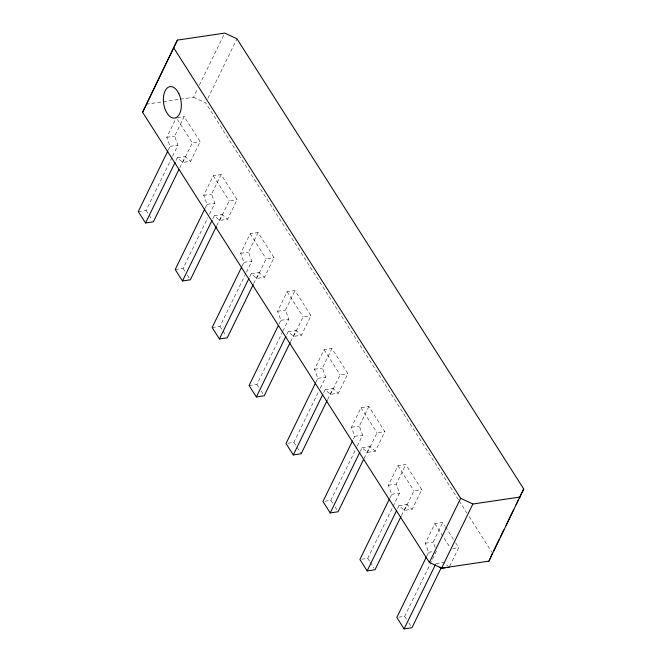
<?xml version="1.0" encoding="UTF-8"?>
<svg xmlns="http://www.w3.org/2000/svg" width="662" height="662" viewBox="0 0 662 662"><rect width="100%" height="100%" fill="white"/><g stroke="black" fill="none" stroke-linecap="round" stroke-linejoin="round"><path stroke-width="0.5" stroke-dasharray="3.31 2.48" d="M168.289 150.026L170.084 146.352L166.783 137.332L176.324 117.762M180.362 99.176L193.47 97.231L197.549 88.865M199.361 85.15L223.839 34.962M172.559 156.215L177.937 145.185L174.636 136.165L184.177 116.603L200.172 141.709L190.631 161.28L182.778 162.438L177.358 157.763L175.562 161.437M138.275 211.575L146.128 210.408L172.112 157.134M207.951 98.274L236.963 38.785M179.832 167.627L185.203 156.604L190.631 161.28M182.778 162.438L192.319 142.876L200.172 141.709M205.228 208.017L207.024 204.343L203.714 195.315L213.263 175.753L221.116 174.586L237.112 199.701L227.562 219.263L219.718 220.429L214.289 215.754L212.502 219.428M209.498 214.198L214.869 203.176L211.567 194.156L221.116 174.586M175.207 269.558L183.06 268.4L207.703 217.872M216.764 225.618L222.142 214.587L227.562 219.263M219.718 220.429L229.259 200.859L237.112 199.701M242.168 266L243.955 262.326L240.654 253.306L250.195 233.736L258.048 232.577L274.043 257.683L264.502 277.254L256.649 278.412L251.229 273.737L249.433 277.419M246.43 272.19L251.808 261.167L248.507 252.139L258.048 232.577M212.146 327.549L219.999 326.383L245.983 273.108M253.703 283.601L259.082 272.578L264.502 277.254M256.649 278.412L266.19 258.85L274.043 257.683M279.099 323.991L280.895 320.317L277.593 311.289L287.134 291.727L294.987 290.56L310.983 315.675L301.442 335.237L293.589 336.404L288.16 331.728L286.373 335.402M282.922 331.091L288.748 319.15L285.446 310.13L294.987 290.56M249.086 385.532L256.93 384.374L282.475 332.01M290.643 341.592L296.013 330.561L301.442 335.237M293.589 336.404L303.13 316.833L310.983 315.675M316.039 381.974L317.826 378.3L314.524 369.28L324.074 349.71L331.919 348.551L347.914 373.658L338.373 393.228L330.52 394.395L325.1 389.719L323.304 393.393M320.3 388.164L325.679 377.141L322.377 368.113L331.919 348.551M287.978 443.234L293.87 442.357L318.513 391.838M327.574 399.575L332.953 388.553L338.373 393.228M330.52 394.395L340.069 374.824L347.914 373.658M353.425 439.047L354.766 436.291L351.464 427.263L361.005 407.701L368.858 406.534L384.854 431.649L375.313 451.219L367.46 452.378L362.04 447.702L360.244 451.376M357.24 446.147L362.619 435.124L359.317 426.105L368.858 406.534M324.918 501.217L330.81 500.348L356.793 447.065M364.067 458.485L369.892 446.544L375.313 451.219M367.46 452.378L377.001 432.816L384.854 431.649M389.91 497.948L391.705 494.274L388.404 485.254L397.945 465.684L405.798 464.525L421.793 489.64L412.244 509.202L404.399 510.369L398.971 505.694L397.183 509.368M361.857 559.208L367.741 558.331L399.55 493.116L396.248 484.088L405.798 464.525M401.445 515.549L406.824 504.527L412.244 509.202M404.399 510.369L413.94 490.799L421.793 489.64M426.849 555.939L428.637 552.265L425.335 543.237L434.876 523.675L442.729 522.508L444.938 525.976M435.166 547.491L433.188 542.079L442.729 522.508M398.789 617.191L404.681 616.322L436.49 551.098M449.614 566.3L458.725 547.623L454.314 540.697M146.095 104.248L179.352 99.325M177.308 117.613L184.177 116.603M166.783 137.332L174.636 136.165M170.084 146.352L177.937 145.185M177.358 157.763L185.203 156.604M203.714 195.315L211.567 194.156M207.024 204.343L214.869 203.176M214.289 215.754L222.142 214.587M240.654 253.306L248.507 252.139M243.955 262.326L251.808 261.167M251.229 273.737L259.082 272.578M277.593 311.289L285.446 310.13M280.895 320.317L288.748 319.15M288.16 331.728L296.013 330.561M314.524 369.28L322.377 368.113M317.826 378.3L325.679 377.141M325.1 389.719L332.953 388.553M351.464 427.263L359.317 426.105M354.766 436.291L362.619 435.124M362.04 447.702L369.892 446.544M388.404 485.254L396.248 484.088M391.705 494.274L399.55 493.116M398.971 505.694L406.824 504.527M425.335 543.237L433.188 542.079M452.841 548.492L458.725 547.623M428.637 552.265L432.567 551.686M435.91 563.676L443.763 562.518L447.636 565.853M193.47 97.231L205.683 102.924L458.609 500M459.163 500.877L466.933 513.067M469.151 516.55L491.891 552.249M445.493 526.844L453.76 539.828M177.424 119.491L192.319 142.876M213.263 175.753L229.259 200.859M250.195 233.736L266.19 258.85M287.134 291.727L303.13 316.833M324.074 349.71L340.069 374.824M361.005 407.701L377.001 432.816M397.945 465.684L413.94 490.799M434.876 523.675L450.326 547.921M146.128 210.408L148.718 214.488M149.24 215.299L152.359 220.198M183.06 268.4L185.137 271.66M187.214 274.92L189.291 278.181M219.999 326.383L222.597 330.462M223.111 331.273L226.23 336.172M256.93 384.374L259.007 387.634M261.093 390.894L263.17 394.155M293.87 442.357L296.468 446.436M296.99 447.255L300.622 452.957M330.81 500.348L332.887 503.608M334.964 506.869L337.041 510.129M367.741 558.331L369.818 561.599M370.339 562.41L373.972 568.12M404.681 616.322L406.758 619.582M408.835 622.843L410.912 626.103"/><path stroke-width="0.99" d="M142.603 112.267L177.375 40.117L224.749 33.1L236.963 38.785L523.725 488.986L488.953 561.136L441.587 568.153L429.373 562.468L142.603 112.267L177.375 40.117M488.953 561.136L492.445 553.126M167.842 150.944L138.275 211.575L145.541 222.986L153.394 221.828L178.93 169.464M145.541 222.986L175.116 162.356M204.781 208.935L175.207 269.558L182.48 280.978L190.333 279.811L216.317 226.536M182.48 280.978L212.047 220.347M241.713 266.918L212.146 327.549L219.42 338.961L227.265 337.802L253.256 284.519M219.42 338.961L248.986 278.338M278.205 325.828L249.086 385.532L256.351 396.952L264.204 395.785L290.188 342.511M256.351 396.952L285.926 336.321M315.592 382.893L286.017 443.523L293.291 454.935L301.144 453.776L327.127 400.493M293.291 454.935L322.857 394.312M352.523 440.884L322.957 501.506L330.222 512.926L338.075 511.759L363.612 459.403M330.222 512.926L359.797 452.295M389.463 498.867L359.888 559.498L367.162 570.909L375.015 569.75L400.998 516.468M367.162 570.909L396.737 510.286M426.402 556.858L396.828 617.489L404.101 628.9L411.954 627.733L441.074 568.029M429.373 562.468L460.653 498.329L173.883 48.127M404.101 628.9L435.464 564.595M441.587 568.153L472.867 504.014L520.241 496.997M493.356 551.264L499.247 539.182M500.149 537.321L503.782 529.881M506.049 525.239L513.753 509.434M516.021 504.792L518.288 500.141M519.19 498.279L523.725 488.986M449.184 567.193L441.331 568.352L439.783 567.02M460.653 498.329L472.867 504.014M178.897 93.747L177.077 90.62A15.88 8.788 81.6 0 0 165.376 90.363A15.88 8.788 81.6 0 0 165.806 110.935L167.627 114.063A15.88 8.788 81.6 0 0 179.328 114.319A15.88 8.788 81.6 0 0 178.897 93.747"/></g></svg>
